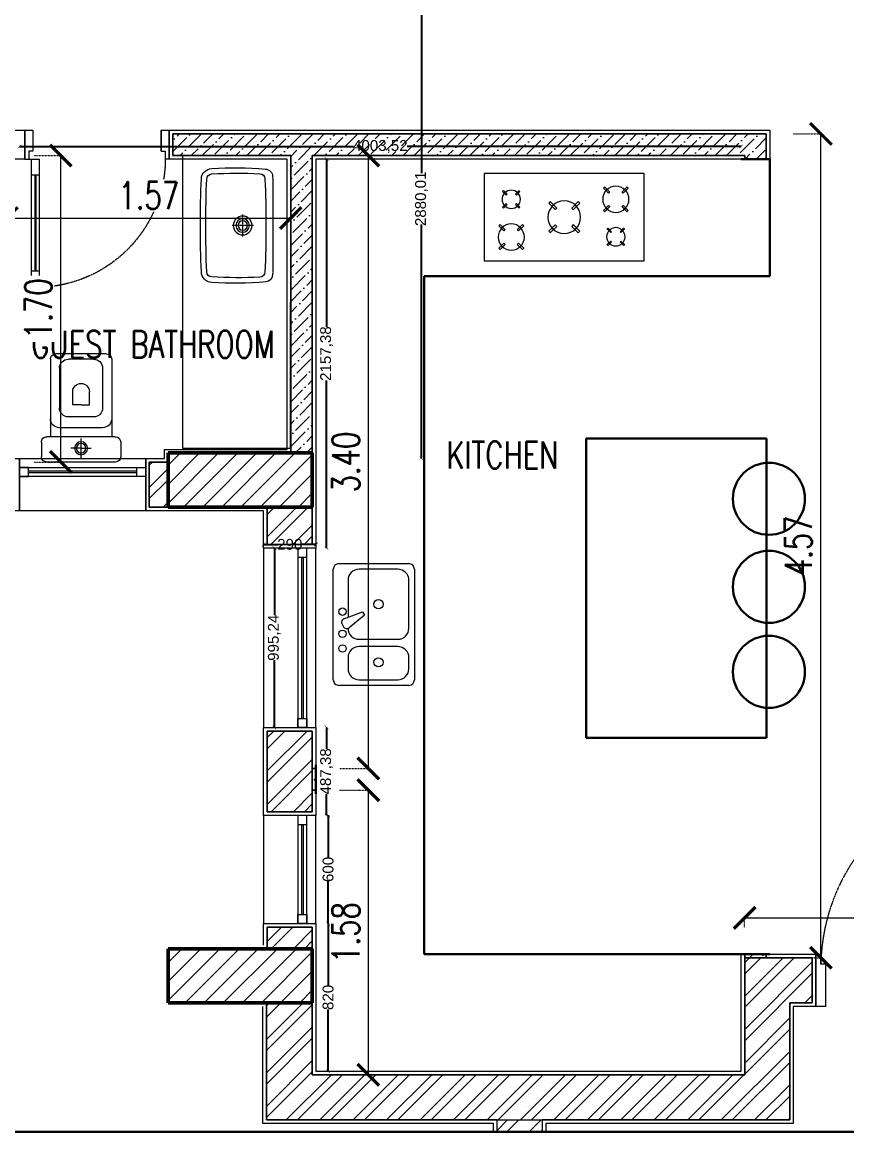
# Model space of a CAD drawing. Header units: metres. Extents: x 0 to 104350, y 982 to 43174.
# Drawn here: x 96610 to 101186, y 13642 to 19797 of the extents above; entities that cross this region are included whole.
import ezdxf
from ezdxf.xclip import XClip

# ---------------------------------------------------------------- set-up
doc = ezdxf.new("R2010")
doc.units = ezdxf.units.M
doc.header["$XCLIPFRAME"] = 2
doc.set_wipeout_variables(frame=1)
for name, pattern in [('DASHED2', [0.375, 0.25, -0.125]), ('DOT2', [0.125, 0, -0.125]), ('Suite layout 2$0$AM_DIN_G_W050', [13.75, 9.75, -1.5, 1, -1.5]), ('Suite layout 2$0$HIDDEN2', [0.1875, 0.125, -0.0625])]:
    doc.linetypes.add(name, pattern=pattern)
doc.layers.get('0').update_dxf_attribs({"lineweight": 30})
for name, color, linetype, lineweight in [('04-TYPE A-01-TYPICAL FLOOR$0$A-FURN-FIXD', 1, 'Continuous', 15), ('A-ANNO-DIMS', 1, 'Continuous', 0), ('A-CLNG-GRID', 2, 'Continuous', 5), ('A-DOOR', 1, 'Continuous', 5), ('A-DOOR-FRAM', 1, 'Continuous', 0), ('A-ROOM-NMBR', 1, 'Continuous', 0), ('A-SANR-FIXD', 1, 'Continuous', 0), ('A-WALL', 3, 'Continuous', 18), ('A-WINDOW', 10, 'Continuous', 5), ('dimensions', 90, 'Continuous', 30), ('G-ANNO-HATCH', 8, 'Continuous', 0), ('HATCH', 8, 'Continuous', 0), ('S-COLS', 52, 'Continuous', 9)]:
    doc.layers.add(name, color=color, linetype=linetype, lineweight=lineweight)
doc.styles.add('$2$08-M-BLDG-1_50', font='romans.shx', dxfattribs={"width": 0.75, "height": 150})
doc.styles.add('Al-Jazi-text-100', font='romans.shx', dxfattribs={"width": 0.75, "height": 150})
doc.styles.get("Standard").update_dxf_attribs({"font": 'arial.ttf'})
doc.dimstyles.new('Al-Jazi-DIM 100', dxfattribs={"dimtxt": 150, "dimasz": 120, "dimexe": 0, "dimexo": 150, "dimgap": 50, "dimtad": 1, "dimlfac": 0.001, "dimzin": 1, "dimdsep": 46, "dimtxsty": 'Al-Jazi-text-100', "dimblk": 'ARCHTICK', "dimcen": 150, "dimclrd": 1, "dimclre": 256, "dimclrt": 2, "dimadec": 0, "dimazin": 0, "dimtfac": 1, "dimtix": 1, "dimtmove": 2, "dimatfit": 2, "dimfxl": 150, "dimtfill": 1, "dimtolj": 1, "dimlwd": 5, "dimlwe": 5, "dimarcsym": 0})
doc.dimstyles.new('ISO-25', dxfattribs={"dimtxt": 60, "dimasz": 20, "dimexe": 1.25, "dimexo": 0.625, "dimgap": 0.1, "dimtad": 0, "dimtxsty": 'Standard', "dimblk": 'ARCHTICK', "dimcen": 2.5, "dimse1": 1, "dimse2": 1, "dimadec": 0, "dimazin": 0, "dimtfac": 1, "dimtmove": 0, "dimatfit": 3, "dimldrblk": 'ARCHTICK', "dimfxl": 1, "dimarcsym": 0})
pattern_1 = [(45, (-103582.84, 34416.44), (-92.807765, 92.807765), []), (45, (-103520.97, 34416.44), (-92.807765, 92.807765), [])]
pattern_2 = [(45, (-103582.844, 34416.435), (23.201941, 85.073785), [109.375, -21.875, 0, -21.875])]
pattern_3 = [(45, (116748.97, -54336.016), (-53.033, 53.033), [])]

# ---------------------------------------------------------------- blocks, each defined once
blk = doc.blocks.new('*U119')
for p, q in [((-5314.1, 135750.6), (-5249.2, 135754.1)), ((-5201.2, 134855.4), (-5249.2, 135754.1)), ((-5251.2, 134852.7), (-5299.1, 135751.4)), ((-5243.9, 135654.2), (-5293.8, 135651.6)), ((-5271.3, 135652.8), (-5234.1, 134955.1)), ((-5266.3, 135653), (-5229.1, 134955.4)), ((-5206.6, 134956.6), (-5256.6, 134953.9)), ((-5201.2, 134855.4), (-5251.2, 134852.7))]:
    blk.add_line(p, q)
at = {"linetype": 'DASHED2'}
blk.add_arc((-5341.8, 135819.4), 974.2, 278.2926, 1.8703, dxfattribs=at)
at = {"layer": 'A-DOOR-FRAM'}
for p, q in [((-4404.4, 136063.2), (-4354.5, 136065.8)), ((-4354.5, 136065.8), (-4340.5, 135802.6)), ((-5353.1, 136012.6), (-5303.2, 136015.2)), ((-5339, 135749.3), (-5353.1, 136012.6)), ((-4340.5, 135802.6), (-4365.4, 135801.2)), ((-5339, 135749.3), (-5314.1, 135750.6))]:
    blk.add_line(p, q, dxfattribs=at)
for points in [[(-4404.4, 136063.2), (-4393.1, 135849.8), (-4368.1, 135851.2), (-4365.4, 135801.2)], [(-5303.2, 136015.2), (-5291.8, 135801.9), (-5316.7, 135800.6), (-5314.1, 135750.6)]]:
    blk.add_lwpolyline(points, dxfattribs=at)
blk = doc.blocks.new('V4-B-AN-GR$0$sink')
blk.add_wipeout([(0, 0), (613.6, 0), (618.7, 0.4), (624.6, 2), (630.9, 5.3), (635.3, 9), (638.7, 13), (641.3, 17.4), (643.1, 22.1), (644.2, 28.1), (644.3, 30.7), (644.3, 419.3), (643.7, 425.3), (642.4, 430), (640.2, 434.7), (637.1, 439.1), (635.3, 441), (630.7, 444.8), (624, 448.2), (618.8, 449.6), (613.6, 450), (0, 450), (-6.6, 449.3), (-9.4, 448.5), (-11.8, 447.6), (-14.8, 446.2), (-19.2, 443.3), (-21.7, 441), (-24.4, 437.9), (-28, 431.8), (-29.7, 427.2), (-30.7, 419.3), (-30.7, 30.7), (-28.9, 20.4), (-26, 14.4), (-21.7, 9), (-17.2, 5.3), (-10.9, 2), (-6.7, 0.7)])
for p, q in [((0, 450), (613.6, 450)), ((-30.7, 30.7), (-30.7, 419.3)), ((327.3, 419.3), (61.4, 419.3)), ((552.3, 419.3), (490.9, 419.3)), ((644.3, 419.3), (644.3, 30.7)), ((0, 358), (0, 143.2)), ((388.6, 143.2), (388.6, 358)), ((429.5, 358), (429.5, 143.2)), ((613.6, 143.2), (613.6, 358)), ((236.6, 162.5), (254.3, 172.8)), ((275.4, 58.9), (236.6, 162.5)), ((254.3, 172.8), (324.6, 87.3)), ((61.4, 81.8), (266.8, 81.8)), ((490.9, 81.8), (552.3, 81.8)), ((613.6, 0), (0, 0)), ((304.8, 48.4), (319.1, 56.6))]:
    blk.add_line(p, q)
for centre, radius in [((194.3, 250.6), 25.6), ((516.5, 250.6), 25.6), ((235.5, 51.1), 20.5), ((358.2, 51.1), 20.5), ((440, 51.1), 20.5)]:
    blk.add_circle(centre, radius)
for centre, radius, start, end in [((0, 419.3), 30.7, 90.00001, 180.00001), ((613.6, 419.3), 30.7, 0.00001, 90.00001), ((61.4, 358), 61.4, 90.00001, 180.00001), ((327.3, 358), 61.4, 0.00001, 90.00001), ((490.9, 358), 61.4, 90.00001, 180.00001), ((552.3, 358), 61.4, 0.00001, 90.00001), ((61.4, 143.2), 61.4, 180.00001, 270.00001), ((327.3, 143.2), 61.4, 270.00001, 0.00001), ((490.9, 143.2), 61.4, 180.00001, 270.00001), ((552.3, 143.2), 61.4, 270.00001, 0.00001), ((308.8, 74.3), 20.5, 300.00001, 39.46233), ((0, 30.7), 30.7, 180.00001, 270.00001), ((294.6, 66.1), 20.5, 200.53768, 300.00001), ((613.6, 30.7), 30.7, 270.00001, 0.00001)]:
    blk.add_arc(centre, radius, start, end)
blk = doc.blocks.new('04-TYPE A-01-TYPICAL FLOOR$0$XREF-GROUND CORE$0$dsadafsafsasaf')
for p, q in [((10695.7, -28113.5), (10667.2, -28085)), ((10702.7, -28106.4), (10674.3, -28078)), ((10769.8, -28106.4), (10798.3, -28078)), ((10776.9, -28113.5), (10805.3, -28085)), ((11288.2, -28124.7), (11268.2, -28104.8)), ((11293.1, -28119.8), (11273.2, -28099.9)), ((11340.1, -28119.8), (11360, -28099.9)), ((11345, -28124.7), (11364.9, -28104.8)), ((10667.2, -28209), (10695.7, -28180.6)), ((10674.3, -28216.1), (10702.7, -28187.6)), ((10798.3, -28216.1), (10769.8, -28187.6)), ((10805.3, -28209), (10776.9, -28180.6)), ((10979.8, -28215.2), (10944.2, -28179.6)), ((10988.6, -28206.3), (10953.1, -28170.8)), ((11072.5, -28206.3), (11108, -28170.8)), ((11081.3, -28215.2), (11116.9, -28179.6)), ((11268.2, -28191.6), (11288.2, -28171.7)), ((11273.2, -28196.5), (11293.1, -28176.6)), ((11360, -28196.5), (11340.1, -28176.6)), ((11364.9, -28191.6), (11345, -28171.7)), ((10707.9, -28332.7), (10687.9, -28312.8)), ((10712.8, -28327.8), (10692.9, -28307.8)), ((10759.8, -28327.8), (10779.7, -28307.8)), ((10764.7, -28332.7), (10784.6, -28312.8)), ((10944.2, -28334.6), (10979.8, -28299)), ((10953.1, -28343.4), (10988.6, -28307.8)), ((11108, -28343.4), (11072.5, -28307.8)), ((11116.9, -28334.6), (11081.3, -28299)), ((11276, -28322.6), (11247.5, -28294.2)), ((11283.1, -28315.6), (11254.6, -28287.1)), ((11350.1, -28315.6), (11378.6, -28287.1)), ((11357.2, -28322.6), (11385.7, -28294.2)), ((10687.9, -28399.6), (10707.9, -28379.7)), ((10692.9, -28404.5), (10712.8, -28384.6)), ((10779.7, -28404.5), (10759.8, -28384.6)), ((10784.6, -28399.6), (10764.7, -28379.7)), ((11247.5, -28418.2), (11276, -28389.7)), ((11254.6, -28425.2), (11283.1, -28396.8)), ((11378.6, -28425.2), (11350.1, -28396.8)), ((11385.7, -28418.2), (11357.2, -28389.7))]:
    blk.add_line(p, q)
blk.add_lwpolyline([(10586.7, -28014.3), (11474.4, -28014.3), (11474.4, -28499.8), (10586.7, -28499.8)], close=True)
for centre, radius in [((10736.3, -28147), 72.7), ((11316.6, -28148.2), 50.9), ((11030.5, -28257.1), 90.8), ((10736.3, -28356.2), 50.9), ((11316.6, -28356.2), 72.7)]:
    blk.add_circle(centre, radius)
for centre, radius, start, end in [((10736.3, -28147), 92.7, 131.90697, 138.09303), ((10736.3, -28147), 52.7, 129.55223, 140.44777), ((10736.3, -28147), 52.7, 39.55223, 50.44777), ((10736.3, -28147), 92.7, 41.90697, 48.09303), ((11316.6, -28148.2), 64.9, 131.90697, 138.09303), ((11316.6, -28148.2), 36.9, 129.55223, 140.44777), ((11316.6, -28148.2), 36.9, 39.55223, 50.44777), ((11316.6, -28148.2), 64.9, 41.90697, 48.09303), ((10736.3, -28147), 52.7, 219.55223, 230.44777), ((10736.3, -28147), 52.7, 309.55223, 320.44777), ((11030.5, -28257.1), 115.8, 131.90697, 138.09303), ((11030.5, -28257.1), 115.8, 41.90697, 48.09303), ((11316.6, -28148.2), 64.9, 221.90697, 228.09303), ((11316.6, -28148.2), 36.9, 219.55223, 230.44777), ((11316.6, -28148.2), 36.9, 309.55223, 320.44777), ((11316.6, -28148.2), 64.9, 311.90697, 318.09303), ((10736.3, -28147), 92.7, 221.90697, 228.09303), ((10736.3, -28147), 92.7, 311.90697, 318.09303), ((11030.5, -28257.1), 65.8, 129.55223, 140.44777), ((11030.5, -28257.1), 65.8, 39.55223, 50.44777), ((10736.3, -28356.2), 64.9, 131.90697, 138.09303), ((10736.3, -28356.2), 64.9, 41.90697, 48.09303), ((11030.5, -28257.1), 65.8, 219.55223, 230.44777), ((11030.5, -28257.1), 65.8, 309.55223, 320.44777), ((11316.6, -28356.2), 92.7, 131.90697, 138.09303), ((11316.6, -28356.2), 92.7, 41.90697, 48.09303), ((10736.3, -28356.2), 36.9, 129.55223, 140.44777), ((10736.3, -28356.2), 36.9, 39.55223, 50.44777), ((11030.5, -28257.1), 115.8, 221.90697, 228.09303), ((11030.5, -28257.1), 115.8, 311.90697, 318.09303), ((11316.6, -28356.2), 52.7, 129.55223, 140.44777), ((11316.6, -28356.2), 52.7, 39.55223, 50.44777), ((10736.3, -28356.2), 64.9, 221.90697, 228.09303), ((10736.3, -28356.2), 36.9, 219.55223, 230.44777), ((10736.3, -28356.2), 36.9, 309.55223, 320.44777), ((10736.3, -28356.2), 64.9, 311.90697, 318.09303), ((11316.6, -28356.2), 92.7, 221.90697, 228.09303), ((11316.6, -28356.2), 52.7, 219.55223, 230.44777), ((11316.6, -28356.2), 52.7, 309.55223, 320.44777), ((11316.6, -28356.2), 92.7, 311.90697, 318.09303)]:
    blk.add_arc(centre, radius, start, end)
blk = doc.blocks.new('*U120')
for p, q in [((-5317, 135773.3), (-5381.9, 135769.9)), ((-5339.3, 134971), (-5381.9, 135769.9)), ((-5289.4, 134973.7), (-5332, 135772.5)), ((-5376.6, 135670), (-5326.7, 135672.7)), ((-5354.2, 135671.2), (-5322.3, 135073.4)), ((-5349.2, 135671.5), (-5317.3, 135073.7)), ((-5344.7, 135072.2), (-5294.8, 135074.9)), ((-5339.3, 134971), (-5289.4, 134973.7))]:
    blk.add_line(p, q)
at = {"linetype": 'DASHED2'}
blk.add_arc((-5361.9, 135777.3), 806.6, 179.94933, 271.60294, dxfattribs=at)
at = {"layer": 'A-DOOR-FRAM'}
for p, q in [((-5301.7, 135954.4), (-5351.6, 135951.8)), ((-5292.1, 135774.7), (-5301.7, 135954.4)), ((-5292.1, 135774.7), (-5317, 135773.3))]:
    blk.add_line(p, q, dxfattribs=at)
for points in [[(-5351.6, 135951.8), (-5344.7, 135821.9), (-5319.7, 135823.3), (-5317, 135773.3)], [(-6143.5, 135779.3), (-6150.4, 135909.2), (-6200.4, 135906.5), (-6190.8, 135726.7), (-6165.8, 135728.1)], [(-6150.4, 135909.2), (-6143.5, 135779.3), (-6168.5, 135778), (-6165.8, 135728.1)]]:
    blk.add_lwpolyline(points, dxfattribs=at)
blk = doc.blocks.new('COMP')
for p, q in [((0, 0.19), (0, -0.19)), ((0.1103, 0.22), (0.03, 0.22)), ((0.1403, 0.19), (0.1403, -0.19)), ((0.5703, 0.17), (0.1403, 0.17)), ((0.6003, 0.14), (0.6003, -0.14)), ((0.1903, 0.12), (0.1903, -0.12)), ((0.2503, 0.07), (0.2503, -0.07)), ((0.5203, 0.12), (0.3003, 0.12)), ((0.5703, 0.07), (0.5703, -0.07)), ((0.0165, 0), (0.1308, 0)), ((0.076, 0), (0.076, 0.057)), ((0.076, 0), (0.076, -0.057)), ((0.318, 0), (0.318, 0.0464)), ((0.318, 0.0464), (0.3894, 0.0464)), ((0.318, 0), (0.318, -0.0464)), ((0.318, -0.0464), (0.3894, -0.0464)), ((0.5203, -0.12), (0.3003, -0.12)), ((0.5703, -0.17), (0.1403, -0.17)), ((0.1103, -0.22), (0.03, -0.22))]:
    blk.add_line(p, q)
for radius in [0.0362, 0.0262]:
    blk.add_circle((0.076, 0), radius)
for centre, radius, start, end in [((0.03, 0.19), 0.03, 90, 180), ((0.1103, 0.19), 0.03, 0, 90), ((0.2403, 0.12), 0.05, 90, 180), ((0.5703, 0.14), 0.03, 0, 90), ((0.3003, 0.07), 0.05, 90, 180), ((0.5203, 0.07), 0.05, 0, 90), ((0.3894, 0), 0.0464, 270, 90), ((0.2403, -0.12), 0.05, 180, 270), ((0.3003, -0.07), 0.05, 180, 270), ((0.5203, -0.07), 0.05, 270, 0), ((0.5703, -0.14), 0.03, 270, 0), ((0.03, -0.19), 0.03, 180, 270), ((0.1103, -0.19), 0.03, 270, 0)]:
    blk.add_arc(centre, radius, start, end)
blk = doc.blocks.new('*U125')
for p, q in [((-2.0795, -0.07), (-1.4795, -0.07)), ((-2.0795, -0.08), (-1.4795, -0.08))]:
    blk.add_line(p, q)
for points in [[(-2.1295, 0.14), (-1.4295, 0.14), (-1.4295, -0.15), (-2.1295, -0.15)], [(-2.1295, -0.1), (-2.1295, -0.05), (-1.4295, -0.05), (-1.4295, -0.1)], [(-2.1295, -0.05), (-2.0795, -0.05), (-2.0795, -0.1), (-2.1295, -0.1)], [(-1.4295, -0.05), (-1.4795, -0.05), (-1.4795, -0.1), (-1.4295, -0.1)]]:
    blk.add_lwpolyline(points, close=True)
blk = doc.blocks.new('Suite layout 2$0$FTYR')
at = {"color": 4, "linetype": 'Suite layout 2$0$AM_DIN_G_W050'}
for p, q in [((-688.7, 13154.5), (-688.7, 13033.3)), ((-750.2, 13093.7), (-627.5, 13093.7))]:
    blk.add_line(p, q, dxfattribs=at)
blk.add_lwpolyline([(-376.1, 13219.7, 0.431589), (-418.4, 13259.6, 0.212962), (-423.5, 13260), (-427.7, 13260.8, 0.172404), (-435.4, 13260.4), (-942.1, 13260.4, 0.047487), (-951.4, 13259.7), (-955.2, 13260, 0.238832), (-959.1, 13259.6, 0.411833), (-1001.2, 13222.6, 0.039685), (-1004.3, 12921.6, 0.391118), (-946.3, 12864.4, 0.021976), (-429.7, 12864.4, 0.386851), (-372.7, 12921.6, 0.037895)], format="xyb", close=True)
for radius in [52, 37.5, 26]:
    blk.add_circle((-688.7, 13093.7), radius)
for centre, radius, start, end in [((1640, 13065.9), 2618.3, 177.31627, 183.12966), ((-945.4, 13187.3), 30, 91.44792, 177.76014), ((-688.5, 7350.5), 5872.4, 87.4809, 92.5191), ((-431.3, 13187.3), 30, 2.23986, 88.55208), ((-3128.5, 13069.1), 2729.8, 356.93092, 2.50664), ((-944.4, 12924.3), 30, 182.66959, 268.55592), ((-688.6, 18737.9), 5849.2, 267.48225, 272.51775), ((-432.6, 12924.3), 30, 271.44408, 357.33041)]:
    blk.add_arc(centre, radius, start, end)
blk = doc.blocks.new('*U136')
for p, q in [((-1.8873, -0.07), (-1.3873, -0.07)), ((-1.8873, -0.08), (-1.3873, -0.08))]:
    blk.add_line(p, q)
for points in [[(-1.9373, 0.14), (-1.3373, 0.14), (-1.3373, -0.15), (-1.9373, -0.15)], [(-1.9373, -0.1), (-1.9373, -0.05), (-1.3373, -0.05), (-1.3373, -0.1)], [(-1.9373, -0.05), (-1.8873, -0.05), (-1.8873, -0.1), (-1.9373, -0.1)], [(-1.3373, -0.05), (-1.3873, -0.05), (-1.3873, -0.1), (-1.3373, -0.1)]]:
    blk.add_lwpolyline(points, close=True)
blk = doc.blocks.new('*U137')
for p, q in [((-1.9695, -0.07), (-1.0742, -0.07)), ((-1.9695, -0.08), (-1.0742, -0.08))]:
    blk.add_line(p, q)
for points in [[(-2.0195, 0.14), (-1.0242, 0.14), (-1.0242, -0.15), (-2.0195, -0.15)], [(-2.0195, -0.1), (-2.0195, -0.05), (-1.0242, -0.05), (-1.0242, -0.1)], [(-2.0195, -0.05), (-1.9695, -0.05), (-1.9695, -0.1), (-2.0195, -0.1)], [(-1.0242, -0.05), (-1.0742, -0.05), (-1.0742, -0.1), (-1.0242, -0.1)]]:
    blk.add_lwpolyline(points, close=True)
blk = doc.blocks.new('Typical')
at = {"layer": 'S-COLS'}
h = blk.add_hatch(dxfattribs=at)
h.set_pattern_fill('FP_1', color=256, scale=1000, style=0, pattern_type=2)
h.set_pattern_definition(pattern_3)
h.paths.add_polyline_path([(109660.9, -48026.4), (109969.9, -48026.4), (109969.9, -47726.4), (109169.9, -47726.4), (109169.9, -48026.4)])
h = blk.add_hatch(dxfattribs=at)
h.set_pattern_fill('FP_1', color=256, scale=1000, style=0, pattern_type=2)
h.set_pattern_definition(pattern_3)
h.paths.add_polyline_path([(109969.9, -50776.4), (109969.9, -50476.4), (109169.9, -50476.4), (109169.9, -50776.4)])
at = {"layer": 'S-COLS', "lineweight": 50}
for p, q in [((109969.9, -47726.4), (109169.9, -47726.4)), ((109169.9, -47726.4), (109169.9, -48026.4)), ((109969.9, -48026.4), (109969.9, -47726.4)), ((109169.9, -48026.4), (109969.9, -48026.4)), ((109969.9, -50476.4), (109169.9, -50476.4)), ((109169.9, -50476.4), (109169.9, -50776.4)), ((109969.9, -50776.4), (109969.9, -50476.4)), ((109169.9, -50776.4), (109969.9, -50776.4))]:
    blk.add_line(p, q, dxfattribs=at)
blk = doc.blocks.new('_ArchTick')
at = {"color": 0, "linetype": 'ByBlock', "const_width": 0.15}
blk.add_lwpolyline([(-0.5, -0.5), (0.5, 0.5)], dxfattribs=at)
blk = doc.blocks.new('*D590')
at = {"layer": 'A-ANNO-DIMS', "linetype": 'DOT2', "lineweight": 5, "transparency": 16777216}
for p, q in [((100619.1, 14777.6), (100619.1, 14829.1)), ((102238.4, 14757.6), (102238.4, 14829.1))]:
    blk.add_line(p, q, dxfattribs=at)
at = {"layer": 'A-ANNO-DIMS', "color": 1, "lineweight": 5, "transparency": 16777216}
blk.add_line((100619.1, 14829.1), (102238.4, 14829.1), dxfattribs=at)
at = {"layer": 'Defpoints', "color": 0, "transparency": 16777216}
for p in [(102238.4, 14829.1), (100619.1, 14627.6), (102238.4, 14607.6)]:
    blk.add_point(p, dxfattribs=at)
at = {"layer": 'A-ANNO-DIMS', "color": 1, "lineweight": 5, "transparency": 16777216, "xscale": 120, "yscale": 120, "zscale": 120, "rotation": 180}
blk.add_blockref('_ArchTick', (100619.1, 14829.1), dxfattribs=at)
at = {"layer": 'A-ANNO-DIMS', "color": 1, "lineweight": 5, "transparency": 16777216, "xscale": 120, "yscale": 120, "zscale": 120}
blk.add_blockref('_ArchTick', (102238.4, 14829.1), dxfattribs=at)
at = {"layer": 'A-ANNO-DIMS', "color": 2, "transparency": 16777216, "insert": (101428.8, 14954.1), "char_height": 150, "attachment_point": 5, "style": 'Al-Jazi-text-100', "bg_fill": 3, "box_fill_scale": 1.1, "bg_fill_color": 256, "bg_fill_true_color": 13158600, "bg_fill_transparency": 0}
blk.add_mtext('\\A1;1.62', dxfattribs=at)
blk = doc.blocks.new('*D593')
at = {"layer": 'A-ANNO-DIMS', "linetype": 'DOT2', "lineweight": 5, "transparency": 16777216}
for p, q in [((98370, 15537.6), (98531, 15537.6)), ((98370, 13957.6), (98531, 13957.6))]:
    blk.add_line(p, q, dxfattribs=at)
at = {"layer": 'A-ANNO-DIMS', "color": 1, "lineweight": 5, "transparency": 16777216}
blk.add_line((98531, 13957.6), (98531, 15537.6), dxfattribs=at)
at = {"layer": 'Defpoints', "color": 0, "transparency": 16777216}
for p in [(98220, 15537.6), (98531, 15537.6), (98220, 13957.6)]:
    blk.add_point(p, dxfattribs=at)
at = {"layer": 'A-ANNO-DIMS', "color": 1, "lineweight": 5, "transparency": 16777216, "xscale": 120, "yscale": 120, "zscale": 120}
for p, rotation in [((98531, 15537.6), 90), ((98531, 13957.6), 270)]:
    blk.add_blockref('_ArchTick', p, dxfattribs=dict(at, rotation=rotation))
at = {"layer": 'A-ANNO-DIMS', "color": 2, "transparency": 16777216, "insert": (98406, 14747.6), "char_height": 150, "attachment_point": 5, "rotation": 90, "style": 'Al-Jazi-text-100', "bg_fill": 3, "box_fill_scale": 1.1, "bg_fill_color": 256, "bg_fill_true_color": 13158600, "bg_fill_transparency": 0}
blk.add_mtext('\\A1;1.58', dxfattribs=at)
blk = doc.blocks.new('*D594')
at = {"layer": 'A-ANNO-DIMS', "linetype": 'DOT2', "lineweight": 5, "transparency": 16777216}
for p, q in [((98370, 19057.6), (98531, 19057.6)), ((98370.1, 15657.6), (98531, 15657.6))]:
    blk.add_line(p, q, dxfattribs=at)
at = {"layer": 'A-ANNO-DIMS', "color": 1, "lineweight": 5, "transparency": 16777216}
blk.add_line((98531, 15657.6), (98531, 19057.6), dxfattribs=at)
at = {"layer": 'Defpoints', "color": 0, "transparency": 16777216}
for p in [(98220, 19057.6), (98531, 19057.6), (98220.1, 15657.6)]:
    blk.add_point(p, dxfattribs=at)
at = {"layer": 'A-ANNO-DIMS', "color": 1, "lineweight": 5, "transparency": 16777216, "xscale": 120, "yscale": 120, "zscale": 120}
for p, rotation in [((98531, 19057.6), 90), ((98531, 15657.6), 270)]:
    blk.add_blockref('_ArchTick', p, dxfattribs=dict(at, rotation=rotation))
at = {"layer": 'A-ANNO-DIMS', "color": 2, "transparency": 16777216, "insert": (98406, 17357.6), "char_height": 150, "attachment_point": 5, "rotation": 90, "style": 'Al-Jazi-text-100', "bg_fill": 3, "box_fill_scale": 1.1, "bg_fill_color": 256, "bg_fill_true_color": 13158600, "bg_fill_transparency": 0}
blk.add_mtext('\\A1;3.40', dxfattribs=at)
blk = doc.blocks.new('*D595')
at = {"layer": 'A-ANNO-DIMS', "linetype": 'DOT2', "lineweight": 5, "transparency": 16777216}
for p, q in [((96525.6, 18907.6), (96525.6, 18711)), ((98100, 18907.5), (98100, 18711))]:
    blk.add_line(p, q, dxfattribs=at)
at = {"layer": 'A-ANNO-DIMS', "color": 1, "lineweight": 5, "transparency": 16777216}
blk.add_line((96525.6, 18711), (98100, 18711), dxfattribs=at)
at = {"layer": 'Defpoints', "color": 0, "transparency": 16777216}
for p in [(96525.6, 19057.6), (98100, 19057.5), (98100, 18711)]:
    blk.add_point(p, dxfattribs=at)
at = {"layer": 'A-ANNO-DIMS', "color": 1, "lineweight": 5, "transparency": 16777216, "xscale": 120, "yscale": 120, "zscale": 120, "rotation": 180}
blk.add_blockref('_ArchTick', (96525.6, 18711), dxfattribs=at)
at = {"layer": 'A-ANNO-DIMS', "color": 1, "lineweight": 5, "transparency": 16777216, "xscale": 120, "yscale": 120, "zscale": 120}
blk.add_blockref('_ArchTick', (98100, 18711), dxfattribs=at)
at = {"layer": 'A-ANNO-DIMS', "color": 2, "transparency": 16777216, "insert": (97312.8, 18836), "char_height": 150, "attachment_point": 5, "style": 'Al-Jazi-text-100', "bg_fill": 3, "box_fill_scale": 1.1, "bg_fill_color": 256, "bg_fill_true_color": 13158600, "bg_fill_transparency": 0}
blk.add_mtext('\\A1;1.57', dxfattribs=at)
blk = doc.blocks.new('*D596')
at = {"layer": 'A-ANNO-DIMS', "linetype": 'DOT2', "lineweight": 5, "transparency": 16777216}
for p, q in [((96675.6, 19057.6), (96824.5, 19057.6)), ((96675.6, 17357.6), (96824.5, 17357.6))]:
    blk.add_line(p, q, dxfattribs=at)
at = {"layer": 'A-ANNO-DIMS', "color": 1, "lineweight": 5, "transparency": 16777216}
blk.add_line((96824.5, 17357.6), (96824.5, 19057.6), dxfattribs=at)
at = {"layer": 'Defpoints', "color": 0, "transparency": 16777216}
for p in [(96525.6, 19057.6), (96824.5, 19057.6), (96525.6, 17357.6)]:
    blk.add_point(p, dxfattribs=at)
at = {"layer": 'A-ANNO-DIMS', "color": 1, "lineweight": 5, "transparency": 16777216, "xscale": 120, "yscale": 120, "zscale": 120}
for p, rotation in [((96824.5, 19057.6), 90), ((96824.5, 17357.6), 270)]:
    blk.add_blockref('_ArchTick', p, dxfattribs=dict(at, rotation=rotation))
at = {"layer": 'A-ANNO-DIMS', "color": 2, "transparency": 16777216, "insert": (96699.5, 18207.6), "char_height": 150, "attachment_point": 5, "rotation": 90, "style": 'Al-Jazi-text-100', "bg_fill": 3, "box_fill_scale": 1.1, "bg_fill_color": 256, "bg_fill_true_color": 13158600, "bg_fill_transparency": 0}
blk.add_mtext('\\A1;1.70', dxfattribs=at)
blk = doc.blocks.new('*D578')
at = {"layer": 'A-ANNO-DIMS', "linetype": 'DOT2', "lineweight": 5, "transparency": 16777216}
for p, q in [((100889.1, 19177.6), (101042.2, 19177.6)), ((100889.1, 14607.6), (101042.2, 14607.6))]:
    blk.add_line(p, q, dxfattribs=at)
at = {"layer": 'A-ANNO-DIMS', "color": 1, "lineweight": 5, "transparency": 16777216}
blk.add_line((101042.2, 14607.6), (101042.2, 19177.6), dxfattribs=at)
at = {"layer": 'Defpoints', "color": 0, "transparency": 16777216}
for p in [(100739.1, 19177.6), (101042.2, 19177.6), (100739.1, 14607.6)]:
    blk.add_point(p, dxfattribs=at)
at = {"layer": 'A-ANNO-DIMS', "color": 1, "lineweight": 5, "transparency": 16777216, "xscale": 120, "yscale": 120, "zscale": 120}
for p, rotation in [((101042.2, 19177.6), 90), ((101042.2, 14607.6), 270)]:
    blk.add_blockref('_ArchTick', p, dxfattribs=dict(at, rotation=rotation))
at = {"layer": 'A-ANNO-DIMS', "color": 2, "transparency": 16777216, "insert": (100917.2, 16892.6), "char_height": 150, "attachment_point": 5, "rotation": 90, "style": 'Al-Jazi-text-100', "bg_fill": 3, "box_fill_scale": 1.1, "bg_fill_color": 256, "bg_fill_true_color": 13158600, "bg_fill_transparency": 0}
blk.add_mtext('\\A1;4.57', dxfattribs=at)
blk = doc.blocks.new('*D606')
at = {"layer": 'Defpoints', "color": 0, "transparency": 16777216}
for p in [(98766.9, 20257.6), (97337.6, 17377.6), (98826.2, 17377.6)]:
    blk.add_point(p, dxfattribs=at)
at = {"layer": 'dimensions', "color": 0, "lineweight": -2, "transparency": 16777216}
for p, q in [((98826.2, 20257.6), (98826.2, 18960.3)), ((98826.2, 17377.6), (98826.2, 18674.9))]:
    blk.add_line(p, q, dxfattribs=at)
at = {"layer": 'dimensions', "color": 0, "lineweight": -2, "transparency": 16777216, "xscale": 20, "yscale": 20, "zscale": 20}
for p, rotation in [((98826.2, 20257.6), 90), ((98826.2, 17377.6), 270)]:
    blk.add_blockref('_ArchTick', p, dxfattribs=dict(at, rotation=rotation))
at = {"layer": 'dimensions', "color": 0, "transparency": 16777216, "insert": (98826.2, 18817.6), "char_height": 60, "attachment_point": 5, "rotation": 90}
blk.add_mtext('2880,01', dxfattribs=at)
blk = doc.blocks.new('*D616')
at = {"layer": 'Defpoints', "color": 0, "transparency": 16777216}
for p in [(100599.1, 19107.8), (100599.1, 19037.6), (96595.6, 17377.6)]:
    blk.add_point(p, dxfattribs=at)
at = {"layer": 'dimensions', "color": 0, "lineweight": -2, "transparency": 16777216}
for p, q in [((96595.6, 19107.8), (98448.5, 19107.8)), ((100599.1, 19107.8), (98746.2, 19107.8))]:
    blk.add_line(p, q, dxfattribs=at)
at = {"layer": 'dimensions', "color": 0, "lineweight": -2, "transparency": 16777216, "xscale": 20, "yscale": 20, "zscale": 20, "rotation": 180}
blk.add_blockref('_ArchTick', (96595.6, 19107.8), dxfattribs=at)
at = {"layer": 'dimensions', "color": 0, "lineweight": -2, "transparency": 16777216, "xscale": 20, "yscale": 20, "zscale": 20}
blk.add_blockref('_ArchTick', (100599.1, 19107.8), dxfattribs=at)
at = {"layer": 'dimensions', "color": 0, "transparency": 16777216, "insert": (98597.4, 19107.8), "char_height": 60, "attachment_point": 5}
blk.add_mtext('4003,52', dxfattribs=at)
blk = doc.blocks.new('*D617')
at = {"layer": 'Defpoints', "color": 0, "transparency": 16777216}
for p in [(98240, 17377.6), (97950, 16900.4), (97950, 16880.2)]:
    blk.add_point(p, dxfattribs=at)
at = {"layer": 'dimensions', "color": 0, "lineweight": -2, "transparency": 16777216}
for p, q in [((97950, 16900.4), (98028.2, 16900.4)), ((98240, 16900.4), (98161.8, 16900.4))]:
    blk.add_line(p, q, dxfattribs=at)
at = {"layer": 'dimensions', "color": 0, "lineweight": -2, "transparency": 16777216, "xscale": 20, "yscale": 20, "zscale": 20, "rotation": 180}
blk.add_blockref('_ArchTick', (97950, 16900.4), dxfattribs=at)
at = {"layer": 'dimensions', "color": 0, "lineweight": -2, "transparency": 16777216, "xscale": 20, "yscale": 20, "zscale": 20}
blk.add_blockref('_ArchTick', (98240, 16900.4), dxfattribs=at)
at = {"layer": 'dimensions', "color": 0, "transparency": 16777216, "insert": (98095, 16900.4), "char_height": 60, "attachment_point": 5}
blk.add_mtext('290', dxfattribs=at)
blk = doc.blocks.new('*D580')
at = {"layer": 'Defpoints', "color": 0, "transparency": 16777216}
for p in [(98214.1, 19037.6), (98214.1, 16880.2), (98299.4, 16880.2)]:
    blk.add_point(p, dxfattribs=at)
at = {"layer": 'dimensions', "color": 0, "lineweight": -2, "transparency": 16777216}
for p, q in [((98299.4, 19037.6), (98299.4, 18107.4)), ((98299.4, 16880.2), (98299.4, 17810.4))]:
    blk.add_line(p, q, dxfattribs=at)
at = {"layer": 'dimensions', "color": 0, "lineweight": -2, "transparency": 16777216, "xscale": 20, "yscale": 20, "zscale": 20}
for p, rotation in [((98299.4, 19037.6), 90), ((98299.4, 16880.2), 270)]:
    blk.add_blockref('_ArchTick', p, dxfattribs=dict(at, rotation=rotation))
at = {"layer": 'dimensions', "color": 0, "transparency": 16777216, "insert": (98299.4, 17958.9), "char_height": 60, "attachment_point": 5, "rotation": 90}
blk.add_mtext('2157,38', dxfattribs=at)
blk = doc.blocks.new('*D618')
at = {"layer": 'Defpoints', "color": 0, "transparency": 16777216}
for p in [(98240, 16880.2), (97950, 15885), (98009.4, 15885)]:
    blk.add_point(p, dxfattribs=at)
at = {"layer": 'dimensions', "color": 0, "lineweight": -2, "transparency": 16777216}
for p, q in [((98009.4, 16880.2), (98009.4, 16507.1)), ((98009.4, 15885), (98009.4, 16258.1))]:
    blk.add_line(p, q, dxfattribs=at)
at = {"layer": 'dimensions', "color": 0, "lineweight": -2, "transparency": 16777216, "xscale": 20, "yscale": 20, "zscale": 20}
for p, rotation in [((98009.4, 16880.2), 90), ((98009.4, 15885), 270)]:
    blk.add_blockref('_ArchTick', p, dxfattribs=dict(at, rotation=rotation))
at = {"layer": 'dimensions', "color": 0, "transparency": 16777216, "insert": (98009.4, 16382.6), "char_height": 60, "attachment_point": 5, "rotation": 90}
blk.add_mtext('995,24', dxfattribs=at)
blk = doc.blocks.new('*D581')
at = {"layer": 'Defpoints', "color": 0, "transparency": 16777216}
for p in [(98240, 15885), (98240, 15397.6), (98299.4, 15397.6)]:
    blk.add_point(p, dxfattribs=at)
at = {"layer": 'dimensions', "color": 0, "lineweight": -2, "transparency": 16777216}
for p, q in [((98299.4, 15885), (98299.4, 15767.2)), ((98299.4, 15397.6), (98299.4, 15515.4))]:
    blk.add_line(p, q, dxfattribs=at)
at = {"layer": 'dimensions', "color": 0, "lineweight": -2, "transparency": 16777216, "xscale": 20, "yscale": 20, "zscale": 20}
for p, rotation in [((98299.4, 15885), 90), ((98299.4, 15397.6), 270)]:
    blk.add_blockref('_ArchTick', p, dxfattribs=dict(at, rotation=rotation))
at = {"layer": 'dimensions', "color": 0, "transparency": 16777216, "insert": (98299.4, 15641.3), "char_height": 60, "attachment_point": 5, "rotation": 90}
blk.add_mtext('487,38', dxfattribs=at)
blk = doc.blocks.new('*D619')
at = {"layer": 'Defpoints', "color": 0, "transparency": 16777216}
for p in [(98240, 15397.6), (0, 14797.6), (98307.6, 14797.6)]:
    blk.add_point(p, dxfattribs=at)
at = {"layer": 'dimensions', "color": 0, "lineweight": -2, "transparency": 16777216}
for p, q in [((98307.6, 15397.6), (98307.6, 15164)), ((98307.6, 14797.6), (98307.6, 15031.1))]:
    blk.add_line(p, q, dxfattribs=at)
at = {"layer": 'dimensions', "color": 0, "lineweight": -2, "transparency": 16777216, "xscale": 20, "yscale": 20, "zscale": 20}
for p, rotation in [((98307.6, 15397.6), 90), ((98307.6, 14797.6), 270)]:
    blk.add_blockref('_ArchTick', p, dxfattribs=dict(at, rotation=rotation))
at = {"layer": 'dimensions', "color": 0, "transparency": 16777216, "insert": (98307.6, 15097.6), "char_height": 60, "attachment_point": 5, "rotation": 90}
blk.add_mtext('600', dxfattribs=at)
blk = doc.blocks.new('*D582')
at = {"layer": 'Defpoints', "color": 0, "transparency": 16777216}
for p in [(98240, 14797.6), (98240, 13977.6), (98307.6, 13977.6)]:
    blk.add_point(p, dxfattribs=at)
at = {"layer": 'dimensions', "color": 0, "lineweight": -2, "transparency": 16777216}
for p, q in [((98307.6, 14797.6), (98307.6, 14453.9)), ((98307.6, 13977.6), (98307.6, 14321.3))]:
    blk.add_line(p, q, dxfattribs=at)
at = {"layer": 'dimensions', "color": 0, "lineweight": -2, "transparency": 16777216, "xscale": 20, "yscale": 20, "zscale": 20}
for p, rotation in [((98307.6, 14797.6), 90), ((98307.6, 13977.6), 270)]:
    blk.add_blockref('_ArchTick', p, dxfattribs=dict(at, rotation=rotation))
at = {"layer": 'dimensions', "color": 0, "transparency": 16777216, "insert": (98307.6, 14387.6), "char_height": 60, "attachment_point": 5, "rotation": 90}
blk.add_mtext('820', dxfattribs=at)

msp = doc.modelspace()

# ---------------------------------------------------------------- hatches: boundary and pattern name
at = {"layer": 'G-ANNO-HATCH'}
h = msp.add_hatch(dxfattribs=at)
h.set_pattern_fill('ANSI36', color=256, scale=350)
h.set_pattern_definition(pattern_2)
h.paths.add_polyline_path([(100619.131, 19037.591), (100739.131, 19037.591), (100739.131, 19177.587), (97445.637, 19177.587), (97445.638, 19057.588), (98099.999, 19057.589), (98100.001, 17407.587), (98220.002, 17407.587), (98219.999, 19057.589), (100619.131, 19057.591)])
h = msp.add_hatch(dxfattribs=at)
h.set_pattern_fill('ANSI32', color=256, scale=350)
h.set_pattern_definition(pattern_1)
h.paths.add_polyline_path([(97420.001, 17357.587), (97315.607, 17357.587), (97315.607, 17107.587), (97420.001, 17107.587)])
h = msp.add_hatch(dxfattribs=at)
h.set_pattern_fill('ANSI32', color=256, scale=350)
h.set_pattern_definition(pattern_1)
h.paths.add_polyline_path([(97969.949, 16900.207), (98220.055, 16900.207), (98220.114, 17107.587), (97970.001, 17107.587)])
h = msp.add_hatch(dxfattribs=at)
h.set_pattern_fill('ANSI32', color=256, scale=350)
h.set_pattern_definition(pattern_1)
h.paths.add_polyline_path([(98220.029, 15864.97), (97969.973, 15864.97), (97969.979, 15417.588), (98220.023, 15417.588)])
h = msp.add_hatch(dxfattribs=at)
h.set_pattern_fill('ANSI36', color=256, scale=350)
h.set_pattern_definition(pattern_2)
h.paths.add_polyline_path([(98240.001, 15537.589), (98240.001, 15657.589), (98220.051, 15657.589), (98220.047, 15537.589)])
h = msp.add_hatch(dxfattribs=at)
h.set_pattern_fill('ANSI32', color=256, scale=350)
h.set_pattern_definition([(45, (-103582.84, 33656.43), (-92.807765, 92.807765), []), (45, (-103520.97, 33656.43), (-92.807765, 92.807765), [])])
h.paths.add_polyline_path([(98220.033, 14777.588), (97969.985, 14777.588), (97969.979, 14657.587), (98220.023, 14657.587)])
h = msp.add_hatch(dxfattribs=at)
h.set_pattern_fill('ANSI32', color=256, scale=350)
h.set_pattern_definition(pattern_1)
h.paths.add_polyline_path([(100994.276, 14607.587), (100739.131, 14607.587), (100619.131, 14607.587), (100619.131, 13957.587), (99720.001, 13957.587), (99720.001, 13707.587), (100869.131, 13707.587), (100869.131, 14357.587), (100994.276, 14357.587)])
h = msp.add_hatch(dxfattribs=at)
h.set_pattern_fill('ANSI36', color=256, scale=350)
h.set_pattern_definition(pattern_2)
h.paths.add_polyline_path([(100739.131, 14627.587), (100619.131, 14627.587), (100619.131, 14607.587), (100739.131, 14607.587)])
h = msp.add_hatch(dxfattribs=at)
h.set_pattern_fill('ANSI32', color=256, scale=350)
h.set_pattern_definition(pattern_1)
h.paths.add_polyline_path([(97965.595, 13707.587), (99720.001, 13707.587), (99720.001, 13957.587), (98219.972, 13957.587), (98219.99, 14357.587), (97965.595, 14357.587)])
h = msp.add_hatch(dxfattribs=at)
h.set_pattern_fill('ANSI32', color=256, scale=350)
h.set_pattern_definition([(45, (-101976.16, 34052.36), (-92.807765, 92.807765), []), (45, (-101914.29, 34052.36), (-92.807765, 92.807765), [])])
h.paths.add_polyline_path([(99245.595, 13642.012), (99495.595, 13642.012), (99495.595, 13707.587), (99245.595, 13707.587)])

# ---------------------------------------------------------------- linework, layer by layer
at = {"layer": 'A-CLNG-GRID'}
for p, q in [((97950.001, 14677.587), (97950.001, 14797.588)), ((97950.001, 14797.588), (98240.001, 14797.588)), ((98240.001, 14797.588), (98240.001, 13977.587)), ((100599.131, 13977.587), (100599.131, 14627.587)), ((100759.131, 14627.587), (101014.276, 14627.587)), ((101014.276, 14627.587), (101014.276, 14337.587)), ((97945.595, 13687.587), (97945.595, 14337.587)), ((101014.276, 14337.587), (100889.131, 14337.587)), ((100889.131, 14337.587), (100889.131, 13687.587)), ((98240.001, 13977.587), (100599.131, 13977.587)), ((98235.595, 13687.587), (97945.595, 13687.587)), ((99225.595, 13687.587), (98235.595, 13687.587)), ((99225.595, 13642.012), (99225.595, 13687.587)), ((100889.131, 13687.587), (99515.595, 13687.587)), ((99515.595, 13687.587), (99515.595, 13642.012))]:
    msp.add_line(p, q, dxfattribs=at)
msp.add_lwpolyline([(96595.607, 17377.587), (96595.607, 17087.587), (95837.422, 17087.587), (95837.422, 17377.562), (96385.637, 17377.574), (96385.637, 19037.587), (94900.002, 19037.587), (94900.002, 19197.587), (96385.637, 19197.587), (96385.637, 19297.587), (96545.637, 19297.587), (96545.637, 19197.587), (96625.637, 19197.587), (96625.637, 19037.587), (96545.637, 19037.587), (96545.639, 17377.587)], close=True, dxfattribs=at)
for points in [[(100599.131, 19037.591), (98239.999, 19037.589), (98240.002, 16880.207), (97950.001, 16880.207), (97950.001, 17087.587), (97295.607, 17087.587), (97295.607, 17377.587), (97400.001, 17377.587), (97400.001, 17427.587), (98080.001, 17427.587), (98079.999, 19037.589), (97425.638, 19037.588), (97425.637, 19197.587), (100759.131, 19197.587), (100759.131, 19037.591)], [(98240.001, 15517.589), (98240.001, 15397.588), (97950.001, 15397.588), (97950.001, 15884.97), (98240.001, 15884.97), (98240.001, 15677.589)]]:
    msp.add_lwpolyline(points, dxfattribs=at)
at = {"layer": 'A-SANR-FIXD'}
msp.add_lwpolyline([(97499.951, 17434.901), (98099.951, 17434.914), (98099.999, 19057.587), (97499.999, 19057.574)], close=True, dxfattribs=at)
at = {"layer": 'A-WALL'}
for p, q in [((97970.001, 14657.587), (97970.001, 14777.588)), ((97970.001, 14777.588), (98220.001, 14777.588)), ((98220.001, 14777.588), (98220.001, 13957.587)), ((100619.131, 13957.587), (100619.131, 14627.587)), ((100739.131, 14627.587), (100739.131, 14607.587)), ((100739.131, 14607.587), (100994.276, 14607.587)), ((100994.276, 14607.587), (100994.276, 14357.587)), ((97965.595, 13707.587), (97965.595, 14357.587)), ((100994.276, 14357.587), (100869.131, 14357.587)), ((100869.131, 14357.587), (100869.131, 13707.587)), ((98220.001, 13957.587), (100619.131, 13957.587)), ((98215.595, 13707.587), (97965.595, 13707.587)), ((99245.595, 13707.587), (98215.595, 13707.587)), ((100869.131, 13707.587), (99495.595, 13707.587)), ((99495.595, 13707.587), (99495.595, 13642.012))]:
    msp.add_line(p, q, dxfattribs=at)
for points in [[(100619.131, 19037.591), (100619.131, 19057.591), (98219.999, 19057.589), (98220.002, 16900.207), (97970.001, 16900.207), (97970.001, 17107.587), (97315.607, 17107.587), (97315.607, 17357.587), (97420.001, 17357.587), (97420.001, 17407.587), (98100.001, 17407.587), (98099.999, 19057.589), (97445.638, 19057.588), (97445.637, 19177.587), (100739.131, 19177.587), (100739.131, 19037.591)], [(98240.001, 15537.589), (98220.001, 15537.589), (98220.001, 15417.588), (97970.001, 15417.588), (97970.001, 15864.97), (98220.001, 15864.97), (98220.001, 15657.589), (98240.001, 15657.589)], [(99245.595, 13642.012), (99245.595, 13707.587)]]:
    msp.add_lwpolyline(points, dxfattribs=at)
at = {"layer": 'dimensions'}
msp.add_line((98840.001, 14627.587), (98839.997, 18387.59), dxfattribs=at)
at = {"layer": 'G-ANNO-HATCH'}
msp.add_lwpolyline([(99245.595, 13642.012), (99245.595, 13707.587), (99495.595, 13707.587), (99495.595, 13642.012)], dxfattribs=at)
at = {"layer": 'HATCH'}
for points in [[(100739.131, 19037.591), (100739.131, 19177.587), (97445.637, 19177.587), (97445.638, 19057.588), (98099.999, 19057.589), (98100.001, 17407.587), (98220.002, 17407.587), (98219.999, 19057.589), (100619.131, 19057.591), (100619.131, 19037.591)], [(98240.001, 15657.589), (98220.051, 15657.589), (98220.047, 15537.589), (98240.001, 15537.589)], [(99720.001, 13707.587), (100869.131, 13707.587), (100869.131, 14357.587), (100994.276, 14357.587), (100994.276, 14607.587), (100739.131, 14607.587), (100619.131, 14607.587), (100619.131, 13957.587), (99720.001, 13957.587)], [(100619.131, 14627.587), (100619.131, 14607.587), (100739.131, 14607.587), (100739.131, 14627.587)], [(99720.001, 13957.587), (98219.972, 13957.587), (98219.99, 14357.587), (97965.595, 14357.587), (97965.595, 13707.587), (98215.595, 13707.587), (98215.595, 13707.587), (99720.001, 13707.587)]]:
    msp.add_lwpolyline(points, dxfattribs=at)
for points in [[(97420.001, 17357.587), (97315.607, 17357.587), (97315.607, 17107.587), (97420.001, 17107.587)], [(97970.001, 16900.207), (98220.107, 16900.207), (98220.114, 17107.587), (97970.001, 17107.587)], [(98220.056, 15864.97), (97970.001, 15864.97), (97970.001, 15417.588), (98220.046, 15417.588)], [(98220.056, 14777.588), (97970.001, 14777.588), (97970.001, 14657.587), (98220.046, 14657.587)]]:
    msp.add_lwpolyline(points, close=True, dxfattribs=at)

# ---------------------------------------------------------------- block references
at = {"layer": '04-TYPE A-01-TYPICAL FLOOR$0$A-FURN-FIXD', "ltscale": 2, "xscale": -1, "rotation": 180}
msp.add_blockref('04-TYPE A-01-TYPICAL FLOOR$0$XREF-GROUND CORE$0$dsadafsafsasaf', (88587.652, -9541.427), dxfattribs=at)
at = {"layer": 'A-DOOR'}
for name, p, xscale, yscale, zscale, rotation in [('*U120', (98355.555, -101730.263), -0.8888888888888629, 0.8888888888888629, 0.888888888888864, 3.052747610388726), ('*U119', (104201.963, 164052.702), 1.100000054100572, 1.100000054100572, 1.100000054100572, 176.9472523896112)]:
    msp.add_blockref(name, p, dxfattribs=dict(at, xscale=xscale, yscale=yscale, zscale=zscale, rotation=rotation))
at = {"layer": 'A-SANR-FIXD', "linetype": 'Suite layout 2$0$HIDDEN2', "xscale": -1, "rotation": 270.0049354559097}
msp.add_blockref('Suite layout 2$0$FTYR', (84740, 19357.233), dxfattribs=at)
at = {"layer": 'A-SANR-FIXD', "xscale": -999.9999999999999, "yscale": 999.9999999999999, "zscale": 999.9999999999999, "rotation": 269.9981829002878}
msp.add_blockref('COMP', (96936.733, 17357.575), dxfattribs=at)
at = {"layer": 'A-SANR-FIXD', "rotation": 269.999993267361}
msp.add_blockref('V4-B-AN-GR$0$sink', (98336.534, 16762.987), dxfattribs=at)
at = {"layer": 'A-WINDOW'}
for name, p, xscale, yscale, zscale, rotation in [('*U125', (95166.12, 17227.575), 1000.00000000003, 1000.00000000003, 1000.00000000003, 179.9999999999999), ('*U137', (98090.001, 14860.72), -1000.00000000003, 1000.00000000003, 1000.00000000003, 90), ('*U136', (98090.001, 13460.277), -1000.000000000042, 1000.000000000042, 1000.000000000029, 90)]:
    msp.add_blockref(name, p, dxfattribs=dict(at, xscale=xscale, yscale=yscale, zscale=zscale, rotation=rotation))

# ---------------------------------------------------------------- texts
at = {"layer": 'A-ROOM-NMBR', "lineweight": 0, "char_height": 150, "width": 1444.80489, "attachment_point": 8, "line_spacing_factor": 0.9, "style": '$2$08-M-BLDG-1_50'}
for s, insert in [('\\pxt10;GUEST BATHROOM', (97335.355, 17935.087)), ('\\pxt10;KITCHEN', (99273.925, 17321.904))]:
    msp.add_mtext(s, dxfattribs=dict(at, insert=insert))

# ---------------------------------------------------------------- next in the draw order: linework, layer by layer
msp.add_lwpolyline([(88021.489, 13642.012), (104349.6, 13642.012), (104349.6, 25751.464), (88021.489, 25751.464)], close=True)

# ---------------------------------------------------------------- next in the draw order: block references
ref = msp.add_blockref('Typical', (-11749.866, 65133.981))
XClip(ref).set_block_clipping_path([(99771.3550347491, -51491.9684601382), (116099.4655573423, -39382.5165601852)])

# ---------------------------------------------------------------- next in the draw order: dimensions: what is measured, and where the dimension line sits
at = {"layer": 'A-ANNO-DIMS'}
for base, p1, p2, picture, middle in [((98099.999, 18710.965), (96525.637, 19057.587), (98099.999, 19057.541), '*D595', (97312.818, 18835.965)), ((102238.404, 14829.098), (100619.131, 14627.587), (102238.404, 14607.587), '*D590', (101428.768, 14954.098))]:
    dim = msp.add_linear_dim(base=base, p1=p1, p2=p2, dimstyle='Al-Jazi-DIM 100', dxfattribs=at)
    dim.commit()
    dim.dimension.update_dxf_attribs({"geometry": picture, "text_midpoint": middle})
dim = msp.add_linear_dim(base=(98531.003, 15537.589), p1=(98219.972, 13957.587), p2=(98220.049, 15537.589), angle=90, dimstyle='Al-Jazi-DIM 100', dxfattribs=at)
dim.commit()
dim.dimension.update_dxf_attribs({"geometry": '*D593', "text_midpoint": (98406.003, 14747.588)})

# ---------------------------------------------------------------- next in the draw order: linework, layer by layer
at = {"layer": 'dimensions'}
msp.add_line((100599.131, 14627.587), (98840.001, 14627.587), dxfattribs=at)

# ---------------------------------------------------------------- next in the draw order: dimensions: what is measured, and where the dimension line sits
at = {"layer": 'A-ANNO-DIMS'}
for base, p1, p2, picture, middle in [((101042.164, 19177.587), (100739.131, 14607.587), (100739.131, 19177.587), '*D578', (100917.164, 16892.587)), ((96824.456, 19057.587), (96525.639, 17357.575), (96525.639, 19057.587), '*D596', (96699.456, 18207.581)), ((98531.003, 19057.59), (98220.051, 15657.589), (98219.999, 19057.59), '*D594', (98406.003, 17357.59))]:
    dim = msp.add_linear_dim(base=base, p1=p1, p2=p2, angle=90, dimstyle='Al-Jazi-DIM 100', dxfattribs=at)
    dim.commit()
    dim.dimension.update_dxf_attribs({"geometry": picture, "text_midpoint": middle})
at = {"layer": 'dimensions'}
for base, p1, p2, picture, middle in [((98307.602, 14797.588), (98240.001, 15397.588), (0, 14797.588), '*D619', (98307.602, 15097.588)), ((98307.602, 13977.591), (98240.001, 14797.588), (98239.999, 13977.591), '*D582', (98307.602, 14387.59))]:
    dim = msp.add_linear_dim(base=base, p1=p1, p2=p2, angle=90, dimstyle='ISO-25', dxfattribs=at)
    dim.commit()
    dim.dimension.update_dxf_attribs({"geometry": picture, "text_midpoint": middle})

# ---------------------------------------------------------------- next in the draw order: linework, layer by layer
for p, q in [((100599.131, 19037.591), (100759.131, 19037.591)), ((100759.131, 18387.59), (100759.131, 19037.591)), ((98839.997, 18387.59), (100759.131, 18387.59)), ((98240.001, 15677.589), (98240.001, 15517.589)), ((100759.131, 14627.587), (100599.131, 14627.587))]:
    msp.add_line(p, q, dxfattribs=at)
msp.add_lwpolyline([(100740, 15827.587), (100740, 17487.587), (99740, 17487.587), (99740, 15827.587)], close=True, dxfattribs=at)
for centre in [(100753.848, 17153.535), (100753.848, 16665.129), (100753.848, 16193.682)]:
    msp.add_circle(centre, 200, dxfattribs=at)

# ---------------------------------------------------------------- next in the draw order: dimensions: what is measured, and where the dimension line sits
for base, p1, p2, picture, middle in [((98826.208, 17377.587), (98766.929, 20257.596), (97337.612, 17377.587), '*D606', (98826.208, 18817.591)), ((98299.403, 16880.207), (98214.051, 19037.589), (98214.054, 16880.207), '*D580', (98299.403, 17958.898)), ((98009.403, 15884.97), (98240.001, 16880.207), (97950.001, 15884.97), '*D618', (98009.403, 16382.588)), ((98299.403, 15397.588), (98240.001, 15884.97), (98240.001, 15397.588), '*D581', (98299.403, 15641.279))]:
    dim = msp.add_linear_dim(base=base, p1=p1, p2=p2, angle=90, dimstyle='ISO-25', dxfattribs=at)
    dim.commit()
    dim.dimension.update_dxf_attribs({"geometry": picture, "text_midpoint": middle})
for base, p1, p2, picture, middle in [((100599.131, 19107.753), (96595.607, 17377.575), (100599.131, 19037.591), '*D616', (98597.369, 19107.753)), ((97950.001, 16900.368), (98240.002, 17377.575), (97950.001, 16880.207), '*D617', (98095.001, 16900.368))]:
    dim = msp.add_linear_dim(base=base, p1=p1, p2=p2, dimstyle='ISO-25', dxfattribs=at)
    dim.commit()
    dim.dimension.update_dxf_attribs({"geometry": picture, "text_midpoint": middle})

doc.saveas('drawing.dxf')
